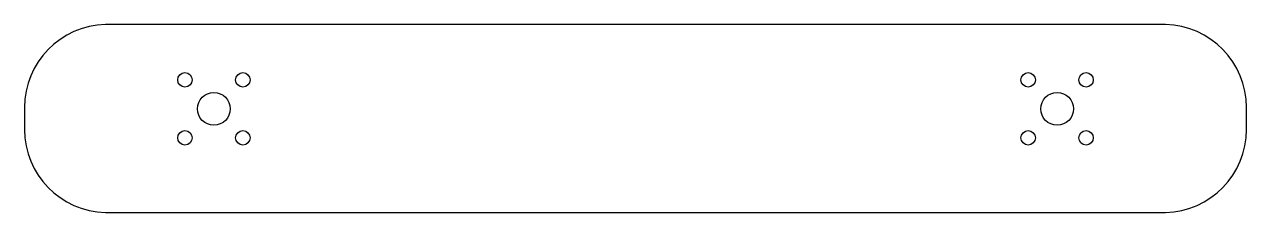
# Model space of a CAD drawing. Header units: millimetres. Extents: x -128 to 126, y -42 to -3.
import ezdxf

# ---------------------------------------------------------------- set-up
doc = ezdxf.new("R2010")
doc.units = ezdxf.units.MM

msp = doc.modelspace()

# ---------------------------------------------------------------- linework, layer by layer
msp.add_lwpolyline([(125.57, -20.25, 0.406763), (108.76, -3), (-111.24, -3, 0.406763), (-128.06, -20.25), (-128.06, -20.32), (-128.06, -22.5), (-128.06, -24.68), (-128.06, -24.75, 0.406763), (-111.24, -42), (108.76, -42, 0.406763), (125.57, -24.75), (125.57, -24.68)], format="xyb", close=True)
for centre, radius in [((-94.75, -14.49), 1.5), ((-82.73, -14.49), 1.5), ((80.25, -14.49), 1.5), ((92.27, -14.49), 1.5), ((-88.74, -20.5), 3.4), ((86.26, -20.5), 3.4), ((-94.75, -26.51), 1.5), ((-82.73, -26.51), 1.5), ((80.25, -26.51), 1.5), ((92.27, -26.51), 1.5)]:
    msp.add_circle(centre, radius)

doc.saveas('drawing.dxf')
